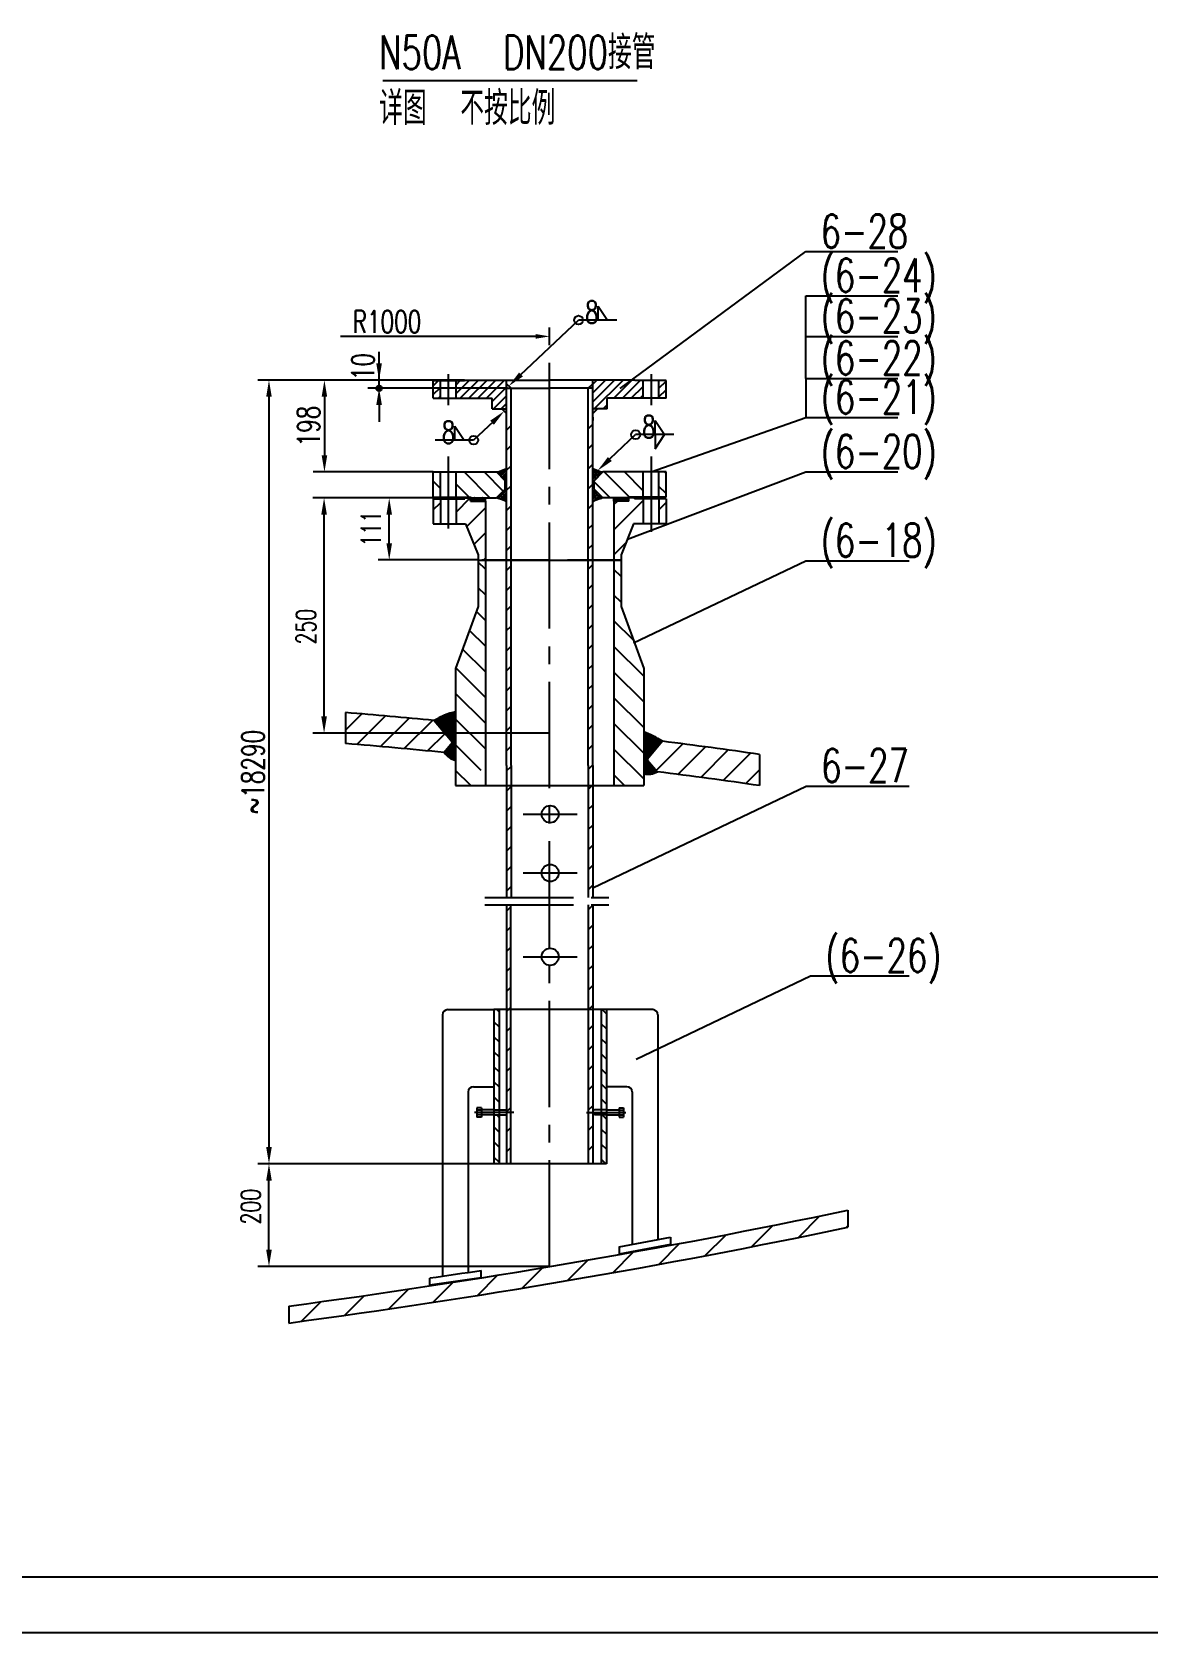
# Model space of a CAD drawing. Extents: x 14295 to 55529, y 90 to 48558.
# Drawn here: x 54337.1 to 54537.1, y 39183 to 39469.9 of the extents above; entities that cross this region are included whole.
import ezdxf

# ---------------------------------------------------------------- set-up
doc = ezdxf.new("R2010")
doc.units = 0
doc.header["$MEASUREMENT"] = 0
doc.linetypes.add('CENTER2', pattern=[28.575, 19.05, -3.175, 3.175, -3.175])
doc.linetypes.add('PHANTOM2', pattern=[31.75, 15.875, -3.175, 3.175, -3.175, 3.175, -3.175])
doc.layers.get('0').update_dxf_attribs({"linetype": 'CONTINUOUS'})
doc.layers.get('DEFPOINTS').update_dxf_attribs({"linetype": 'CONTINUOUS'})
for name, color, linetype in [('图层1', 7, 'CONTINUOUS'), ('图层2', 1, 'CONTINUOUS'), ('图层3', 2, 'CENTER2'), ('图层5', 3, 'PHANTOM2')]:
    doc.layers.add(name, color=color, linetype=linetype)
doc.styles.add('JH', font='romans.shx', dxfattribs={"width": 0.707, "bigfont": 'HZTXT.shx'})
doc.styles.add('文字', font='txt.shx', dxfattribs={"width": 0.71, "bigfont": 'hzfs.shx'})
doc.dimstyles.get("Standard").update_dxf_attribs({"dimtxt": 0.18, "dimasz": 0.18, "dimexe": 0.18, "dimexo": 0.0625, "dimgap": 0.09, "dimtad": 0, "dimtih": 1, "dimtoh": 1, "dimdec": 4, "dimzin": 0, "dimtxsty": 'STANDARD', "dimcen": 0.09, "dimazin": 3, "dimtfac": 1, "dimtdec": 4, "dimtofl": 0, "dimtmove": 0, "dimatfit": 3, "dimtolj": 1, "dimtzin": 0})
pattern_1 = [(45, (166.6698, 0), (-1.79605122, 1.79605122), [])]
pattern_2 = [(45, (172.95186, -43.92753), (-0.1796051224, 0.1796051224), []), (135, (172.95186, -43.92753), (-0.5388153673, 0.1796051224), [0.635, -0.381])]
pattern_3 = [(45, (16.2771, 0), (-0.78577241, 0.78577241), [])]

# ---------------------------------------------------------------- blocks, each defined once
blk = doc.blocks.new('*D126')
at = {"linetype": 'BYBLOCK'}
for p, q in [((54398.42, 39386.41), (54371.19, 39386.41)), ((54373.19, 39347.26), (54373.19, 39383.41)), ((54413.61, 39344.26), (54371.19, 39344.26))]:
    blk.add_line(p, q, dxfattribs=at)
for points in [[(54372.69, 39383.41), (54373.69, 39383.41), (54373.19, 39386.41)], [(54372.69, 39347.26), (54373.69, 39347.26), (54373.19, 39344.26)]]:
    blk.add_solid(points, dxfattribs=at)
at = {"layer": 'DEFPOINTS', "color": 0, "linetype": 'BYBLOCK'}
for p in [(54373.19, 39386.41), (54398.42, 39386.41), (54413.61, 39344.26)]:
    blk.add_point(p, dxfattribs=at)
at = {"color": 1, "linetype": 'BYBLOCK', "insert": (54369.94, 39363.34), "char_height": 3.5, "attachment_point": 5, "rotation": 90, "style": 'JH'}
blk.add_mtext('\\A1;250', dxfattribs=at)
blk = doc.blocks.new('*D129')
at = {"color": 1, "linetype": 'BYBLOCK'}
for p, q in [((54398.37, 39407.53), (54371.25, 39407.53)), ((54373.25, 39404.53), (54373.25, 39394.06)), ((54392.75, 39391.06), (54371.25, 39391.06))]:
    blk.add_line(p, q, dxfattribs=at)
for points in [[(54372.75, 39404.53), (54373.75, 39404.53), (54373.25, 39407.53)], [(54372.75, 39394.06), (54373.75, 39394.06), (54373.25, 39391.06)]]:
    blk.add_solid(points, dxfattribs=at)
at = {"layer": 'DEFPOINTS', "color": 0, "linetype": 'BYBLOCK'}
for p in [(54398.37, 39407.53), (54373.25, 39391.06), (54392.75, 39391.06)]:
    blk.add_point(p, dxfattribs=at)
at = {"color": 1, "linetype": 'BYBLOCK', "insert": (54370.4, 39399.29), "char_height": 4, "attachment_point": 5, "rotation": 90, "style": '文字'}
blk.add_mtext('\\A1;198', dxfattribs=at)
blk = doc.blocks.new('*D128')
at = {"color": 1, "linetype": 'BYBLOCK'}
for p, q in [((54414.64, 39407.53), (54377.59, 39407.53)), ((54379.59, 39404.53), (54379.59, 39270.1)), ((54419.9, 39267.1), (54377.59, 39267.1))]:
    blk.add_line(p, q, dxfattribs=at)
for points in [[(54379.09, 39404.53), (54380.09, 39404.53), (54379.59, 39407.53)], [(54379.09, 39270.1), (54380.09, 39270.1), (54379.59, 39267.1)]]:
    blk.add_solid(points, dxfattribs=at)
at = {"layer": 'DEFPOINTS', "color": 0, "linetype": 'BYBLOCK'}
for p in [(54414.64, 39407.53), (54379.59, 39267.1), (54419.9, 39267.1)]:
    blk.add_point(p, dxfattribs=at)
at = {"color": 1, "linetype": 'BYBLOCK', "insert": (54376.73, 39337.31), "char_height": 4, "attachment_point": 5, "rotation": 90, "style": '文字'}
blk.add_mtext('\\A1;~18290', dxfattribs=at)
blk = doc.blocks.new('*D127')
at = {"color": 1, "linetype": 'BYBLOCK'}
for p, q in [((54398.42, 39386.41), (54382.86, 39386.41)), ((54384.86, 39378.29), (54384.86, 39383.41)), ((54400.81, 39375.29), (54382.86, 39375.29))]:
    blk.add_line(p, q, dxfattribs=at)
for points in [[(54384.36, 39383.41), (54385.36, 39383.41), (54384.86, 39386.41)], [(54384.36, 39378.29), (54385.36, 39378.29), (54384.86, 39375.29)]]:
    blk.add_solid(points, dxfattribs=at)
at = {"layer": 'DEFPOINTS', "color": 0, "linetype": 'BYBLOCK'}
for p in [(54384.86, 39386.41), (54398.42, 39386.41), (54400.81, 39375.29)]:
    blk.add_point(p, dxfattribs=at)
at = {"color": 1, "linetype": 'BYBLOCK', "insert": (54381.61, 39380.9), "char_height": 3.5, "attachment_point": 5, "rotation": 90, "style": '文字'}
blk.add_mtext('\\A1;111', dxfattribs=at)
blk = doc.blocks.new('*D125')
at = {"linetype": 'BYBLOCK'}
for p, q in [((54403.63, 39267.1), (54361.31, 39267.1)), ((54363.31, 39251.69), (54363.31, 39264.1)), ((54413.71, 39248.69), (54361.31, 39248.69))]:
    blk.add_line(p, q, dxfattribs=at)
for points in [[(54362.81, 39264.1), (54363.81, 39264.1), (54363.31, 39267.1)], [(54362.81, 39251.69), (54363.81, 39251.69), (54363.31, 39248.69)]]:
    blk.add_solid(points, dxfattribs=at)
at = {"layer": 'DEFPOINTS', "color": 0, "linetype": 'BYBLOCK'}
for p in [(54363.31, 39267.1), (54403.63, 39267.1), (54413.71, 39248.69)]:
    blk.add_point(p, dxfattribs=at)
at = {"color": 1, "linetype": 'BYBLOCK', "insert": (54360.06, 39259.42), "char_height": 3.5, "attachment_point": 5, "rotation": 90, "style": 'JH'}
blk.add_mtext('\\A1;200', dxfattribs=at)

msp = doc.modelspace()

# ---------------------------------------------------------------- hatches: boundary and pattern name
at = {"layer": '图层2'}
h = msp.add_hatch(color=256, dxfattribs=at)
h.paths.add_polyline_path([(54399.321, 39406.547, 0.4142136), (54398.833, 39406.058), (54399.321, 39406.058)])
h.paths.add_polyline_path([(54398.833, 39406.058, 1), (54399.81, 39406.058)])
h.paths.add_polyline_path([(54399.321, 39406.058), (54399.81, 39406.058, 0.4142136), (54399.321, 39406.547)])
h = msp.add_hatch(dxfattribs=at)
h.set_pattern_fill('ANSI31', color=256, scale=0.35, style=0)
h.set_pattern_definition(pattern_3)
h.paths.add_polyline_path([(54410.312, 39407.434), (54409.023, 39407.434), (54409.023, 39404.272), (54410.312, 39404.272)])
h = msp.add_hatch(color=256, dxfattribs=at)
h.paths.add_polyline_path([(54422.159, 39401.54), (54422.159, 39402.363), (54421.336, 39402.363)])
h.paths.add_polyline_path([(54422.159, 39406.879), (54422.159, 39406.058), (54422.98, 39406.058)])
h = msp.add_hatch(color=256, dxfattribs=at)
h.paths.add_polyline_path([(54438.433, 39402.363), (54437.61, 39402.363), (54437.61, 39401.54)])
h.paths.add_polyline_path([(54436.789, 39406.058), (54437.61, 39406.058), (54437.61, 39406.879)])
h = msp.add_hatch(dxfattribs=at)
h.set_pattern_fill('ANSI31', color=256, scale=0.35, style=0)
h.set_pattern_definition(pattern_3)
h.paths.add_polyline_path([(54450.746, 39407.434), (54449.457, 39407.434), (54449.457, 39404.272), (54450.746, 39404.272)])
h = msp.add_hatch(dxfattribs=at)
h.set_pattern_fill('ANSI31', color=256, scale=0.8, style=0)
h.set_pattern_definition(pattern_1)
h.paths.add_polyline_path([(54437.61, 39400.413), (54436.789, 39400.413), (54436.789, 39375.288), (54437.61, 39375.288)])
h.paths.add_polyline_path([(54422.159, 39375.288), (54422.98, 39375.288), (54422.98, 39400.413), (54422.159, 39400.413)])
h = msp.add_hatch(dxfattribs=at)
h.set_pattern_fill('ANSI31', color=256, scale=0.8, angle=90, style=0)
h.set_pattern_definition([(135, (166.6698, 0), (-1.79605122, -1.79605122), [])])
h.paths.add_polyline_path([(54415.796, 39386.558), (54415.796, 39386.408), (54420.348, 39386.408), (54421.912, 39387.973), (54421.912, 39389.494), (54420.348, 39391.059), (54413.125, 39391.059), (54413.125, 39386.558)])
h.paths.add_polyline_path([(54410.312, 39391.059), (54409.023, 39391.059), (54409.023, 39386.558), (54410.312, 39386.558)])
h.paths.add_polyline_path([(54446.644, 39391.059), (54439.421, 39391.059), (54437.856, 39389.494), (54437.856, 39387.973), (54439.421, 39386.408), (54443.973, 39386.408), (54443.973, 39386.558), (54446.644, 39386.558)])
h.paths.add_polyline_path([(54449.457, 39386.99), (54450.746, 39387.6), (54450.746, 39391.059), (54449.457, 39391.059)])
h.paths.add_polyline_path([(54450.746, 39387.6), (54449.457, 39386.99), (54449.457, 39386.558), (54450.746, 39386.558)])
at = {"layer": '图层2', "ltscale": 0.8}
h = msp.add_hatch(dxfattribs=at)
h.set_pattern_fill('ANSI38', color=256, scale=0.1, style=0)
h.set_pattern_definition([(45, (166.66977, 0), (-0.224506403, 0.224506403), []), (135, (166.66977, 0), (-0.6735192091, 0.224506403), [0.79375, -0.47625])])
h.paths.add_polyline_path([(54422.159, 39391.701, -0.0676444), (54420.348, 39391.059), (54421.912, 39389.494), (54421.912, 39387.973), (54420.348, 39386.408, -0.0450578), (54422.159, 39385.721)])
h.paths.add_polyline_path([(54439.421, 39391.059, -0.0676444), (54437.61, 39391.701), (54437.61, 39385.721, -0.0450578), (54439.421, 39386.408), (54437.856, 39387.973), (54437.856, 39389.494)])
at = {"layer": '图层2'}
h = msp.add_hatch(dxfattribs=at)
h.set_pattern_fill('ANSI38', color=256, scale=0.08, style=0)
h.set_pattern_definition(pattern_2)
h.paths.add_polyline_path([(54415.69, 39386.408), (54415.69, 39385.827), (54418.365, 39385.827), (54418.365, 39386.408)])
h = msp.add_hatch(dxfattribs=at)
h.set_pattern_fill('ANSI38', color=256, scale=0.08, style=0)
h.set_pattern_definition(pattern_2)
h.paths.add_polyline_path([(54441.403, 39386.408), (54441.403, 39385.827), (54444.079, 39385.827), (54444.079, 39386.408)])
h = msp.add_hatch(dxfattribs=at)
h.set_pattern_fill('ANSI31', color=256, scale=0.8, style=0)
h.set_pattern_definition(pattern_1)
h.paths.add_polyline_path([(54436.789, 39338.455), (54436.789, 39334.885), (54437.61, 39334.885), (54437.61, 39338.455), (54437.61, 39375.288), (54436.789, 39375.288)])
h.paths.add_polyline_path([(54422.98, 39375.288), (54422.159, 39375.288), (54422.159, 39338.455), (54422.159, 39334.885), (54422.98, 39334.885), (54422.98, 39338.455)])
h = msp.add_hatch(dxfattribs=at)
h.set_pattern_fill('ANSI37', color=256, scale=0.08, style=0)
h.set_pattern_definition([(45, (11036.2948, 7686.47545), (-0.1796051224, 0.1796051224), []), (135, (11036.2948, 7686.47545), (-0.1796051224, -0.1796051224), [])])
h.paths.add_polyline_path([(54412.4, 39342.707), (54412.4, 39342.501), (54410.968, 39340.793, 0.171979), (54413.033, 39339.375), (54413.033, 39348.067, 0.093098), (54409.196, 39346.526)])
h = msp.add_hatch(dxfattribs=at)
h.set_pattern_fill('ANSI31', color=256, scale=0.8, style=0)
h.set_pattern_definition(pattern_1)
h.paths.add_polyline_path([(54422.159, 39294.716), (54422.88, 39294.716), (54422.88, 39313.517), (54422.159, 39313.517)])
h.paths.add_polyline_path([(54436.789, 39294.716), (54437.61, 39294.716), (54437.61, 39313.517), (54436.789, 39313.517)])
h.paths.add_polyline_path([(54437.61, 39334.885), (54436.789, 39334.885), (54436.789, 39314.787), (54437.61, 39314.787)])
h.paths.add_polyline_path([(54422.159, 39314.787), (54422.98, 39314.787), (54422.98, 39334.885), (54422.159, 39334.885)])
h = msp.add_hatch(dxfattribs=at)
h.set_pattern_fill('ANSI31', color=256, scale=0.6, angle=90, style=0)
h.set_pattern_definition([(135, (21875.8244, 15694.7685), (-1.34703842, -1.34703842), [])])
h.paths.add_polyline_path([(54420.824, 39294.716), (54419.903, 39294.716), (54419.903, 39276.765), (54420.824, 39276.765)])
h.paths.add_polyline_path([(54420.824, 39275.844), (54419.903, 39275.844), (54419.903, 39267.098), (54420.824, 39267.098)])
h.paths.add_polyline_path([(54440.064, 39294.716), (54439.144, 39294.716), (54439.144, 39276.765), (54440.064, 39276.765)])
h.paths.add_polyline_path([(54439.144, 39267.098), (54440.064, 39267.098), (54440.064, 39275.844), (54439.144, 39275.844)])
h = msp.add_hatch(dxfattribs=at)
h.set_pattern_fill('ANSI31', color=256, scale=0.8, style=0)
h.set_pattern_definition(pattern_1)
h.paths.add_polyline_path([(54422.159, 39267.098), (54422.88, 39267.098), (54422.88, 39276.304), (54422.159, 39276.304)])
h.paths.add_polyline_path([(54422.159, 39276.304), (54422.88, 39276.304), (54422.88, 39294.716), (54422.159, 39294.716)])
h.paths.add_polyline_path([(54437.61, 39294.716), (54436.789, 39294.716), (54436.789, 39276.304), (54437.61, 39276.304)])
h.paths.add_polyline_path([(54437.61, 39276.304), (54436.789, 39276.304), (54436.789, 39267.098), (54437.61, 39267.098)])
h = msp.add_hatch(dxfattribs=at)
h.set_pattern_fill('ANSI31', color=256, scale=1.5, style=0)
h.set_pattern_definition([(45, (173.0515, -7.843), (-3.36759605, 3.36759605), [])])
h.paths.add_polyline_path([(54383.152, 39241.595), (54383.152, 39238.568, 0.0183902), (54483.302, 39255.716), (54483.302, 39258.782, -0.0032081), (54465.964, 39255.26), (54465.964, 39255.259), (54465.87, 39255.241, -0.015205)])

# ---------------------------------------------------------------- linework, layer by layer
at = {"color": 1, "linetype": 'BYBLOCK'}
for p, q in [((54423.674, 39407.526), (54435.066, 39418.275)), ((54427.384, 39415.36), (54392.426, 39415.36)), ((54399.321, 39406.058), (54399.321, 39412.617)), ((54414.643, 39407.53), (54394.974, 39407.53)), ((54422.159, 39406.058), (54397.321, 39406.058)), ((54399.321, 39403.058), (54399.321, 39400.058)), ((54420.643, 39400.894), (54416.262, 39396.761)), ((54439.598, 39392.376), (54445.294, 39397.75))]:
    msp.add_line(p, q, dxfattribs=at)
for points in [[(54427.384, 39415.776), (54427.384, 39414.943), (54429.884, 39415.36)], [(54398.821, 39410.53), (54399.821, 39410.53), (54399.321, 39407.53)], [(54425.094, 39408.164), (54424.408, 39408.891), (54422.569, 39406.469)], [(54398.821, 39403.058), (54399.821, 39403.058), (54399.321, 39406.058)], [(54419.222, 39400.256), (54419.908, 39399.529), (54421.747, 39401.951)], [(54441.019, 39393.014), (54440.332, 39393.741), (54438.493, 39391.318)]]:
    msp.add_solid(points, dxfattribs=at)
at = {"layer": 'DEFPOINTS', "color": 0, "linetype": 'BYBLOCK'}
for p in [(54396.974, 39407.53), (54420.263, 39407.53), (54439.506, 39407.53), (54422.159, 39400.413), (54437.61, 39400.413)]:
    msp.add_point(p, dxfattribs=at)
at = {"layer": '图层1'}
for p, q in [((54414.643, 39407.53), (54429.884, 39407.53)), ((54414.643, 39407.53), (54414.643, 39407.434)), ((54422.159, 39338.455), (54422.159, 39407.53)), ((54445.126, 39407.53), (54429.884, 39407.53)), ((54437.61, 39338.455), (54437.61, 39407.53)), ((54445.126, 39407.53), (54445.126, 39407.434)), ((54409.023, 39407.434), (54414.643, 39407.434)), ((54409.023, 39404.272), (54409.023, 39407.434)), ((54410.312, 39404.272), (54410.312, 39407.434)), ((54413.125, 39404.272), (54413.125, 39407.434)), ((54422.98, 39406.058), (54422.159, 39406.879)), ((54422.159, 39406.058), (54429.884, 39406.058)), ((54422.98, 39338.455), (54422.98, 39406.058)), ((54437.61, 39406.058), (54429.884, 39406.058)), ((54436.789, 39406.058), (54437.61, 39406.879)), ((54436.789, 39338.455), (54436.789, 39406.058)), ((54450.746, 39407.434), (54445.126, 39407.434)), ((54446.644, 39404.272), (54446.644, 39407.434)), ((54449.457, 39404.272), (54449.457, 39407.434)), ((54450.746, 39404.272), (54450.746, 39407.434)), ((54409.023, 39404.272), (54419.507, 39404.272)), ((54419.576, 39402.363), (54419.576, 39404.204)), ((54419.576, 39402.363), (54422.159, 39402.363)), ((54422.159, 39401.54), (54421.336, 39402.363)), ((54440.193, 39402.363), (54437.61, 39402.363)), ((54437.61, 39401.54), (54438.433, 39402.363)), ((54440.193, 39402.363), (54440.193, 39404.204)), ((54450.746, 39404.272), (54440.261, 39404.272)), ((54437.61, 39400.896), (54437.61, 39400.296)), ((54437.61, 39338.455), (54437.61, 39400.413)), ((54409.023, 39391.059), (54420.348, 39391.059)), ((54409.023, 39386.558), (54409.023, 39391.059)), ((54410.312, 39386.558), (54410.312, 39391.059)), ((54413.125, 39386.558), (54413.125, 39391.059)), ((54421.912, 39389.494), (54420.348, 39391.059)), ((54437.856, 39389.494), (54439.421, 39391.059)), ((54450.746, 39391.059), (54439.421, 39391.059)), ((54446.644, 39386.558), (54446.644, 39391.059)), ((54449.457, 39386.558), (54449.457, 39391.059)), ((54450.746, 39386.558), (54450.746, 39391.059)), ((54421.912, 39387.973), (54420.348, 39386.408)), ((54421.912, 39387.973), (54421.912, 39389.494)), ((54437.856, 39387.973), (54437.856, 39389.494)), ((54437.856, 39387.973), (54439.421, 39386.408)), ((54409.023, 39386.558), (54415.796, 39386.558)), ((54409.023, 39386.258), (54409.023, 39381.758)), ((54409.023, 39386.258), (54414.695, 39386.258)), ((54410.312, 39386.258), (54410.312, 39381.758)), ((54413.125, 39386.258), (54413.125, 39381.758)), ((54414.695, 39386.408), (54420.348, 39386.408)), ((54414.695, 39386.408), (54414.695, 39386.258)), ((54414.695, 39386.408), (54420.348, 39386.408)), ((54415.69, 39385.827), (54415.69, 39386.408)), ((54415.69, 39385.827), (54418.365, 39385.827)), ((54415.796, 39386.558), (54415.796, 39386.408)), ((54418.365, 39385.827), (54418.365, 39386.408)), ((54418.365, 39385.827), (54418.365, 39334.885)), ((54445.073, 39386.408), (54439.421, 39386.408)), ((54445.073, 39386.408), (54439.421, 39386.408)), ((54441.403, 39385.827), (54441.403, 39386.408)), ((54441.403, 39386.408), (54441.403, 39334.885)), ((54444.079, 39385.827), (54441.403, 39385.827)), ((54443.973, 39386.558), (54443.973, 39386.408)), ((54450.746, 39386.558), (54443.973, 39386.558)), ((54444.079, 39385.827), (54444.079, 39386.408)), ((54445.073, 39386.408), (54445.073, 39386.258)), ((54450.746, 39386.258), (54445.073, 39386.258)), ((54446.644, 39386.258), (54446.644, 39381.758)), ((54449.457, 39386.258), (54449.457, 39381.758)), ((54450.746, 39386.258), (54450.746, 39381.758)), ((54409.023, 39381.758), (54414.836, 39381.758)), ((54414.836, 39381.758), (54417.086, 39376.226)), ((54444.933, 39381.758), (54442.682, 39376.226)), ((54450.746, 39381.758), (54444.933, 39381.758)), ((54417.086, 39376.226), (54417.086, 39375.288)), ((54442.682, 39376.226), (54442.682, 39376.226)), ((54442.682, 39376.226), (54442.682, 39375.288)), ((54417.085, 39375.288), (54426.684, 39375.288)), ((54417.085, 39375.288), (54417.085, 39366.968)), ((54417.086, 39375.288), (54442.682, 39375.288)), ((54429.884, 39375.288), (54417.725, 39375.288)), ((54426.684, 39375.288), (54417.725, 39375.288)), ((54417.725, 39375.288), (54426.684, 39375.288)), ((54429.884, 39375.288), (54442.043, 39375.288)), ((54442.043, 39375.288), (54433.084, 39375.288)), ((54433.084, 39375.288), (54442.043, 39375.288)), ((54442.683, 39375.288), (54433.084, 39375.288)), ((54442.683, 39375.288), (54442.683, 39366.968)), ((54417.085, 39366.968), (54413.033, 39355.833)), ((54442.683, 39366.968), (54446.736, 39355.833)), ((54413.033, 39355.833), (54413.033, 39334.885)), ((54446.736, 39355.833), (54446.736, 39334.885)), ((54409.196, 39346.526), (54412.4, 39342.707)), ((54412.4, 39342.501), (54410.968, 39340.793)), ((54450.117, 39342.796), (54447.451, 39339.619)), ((54447.451, 39339.619), (54447.451, 39339.412)), ((54447.451, 39339.412), (54449.191, 39337.339)), ((54422.159, 39338.455), (54422.159, 39314.787)), ((54422.98, 39338.455), (54422.98, 39314.787)), ((54436.789, 39338.455), (54436.789, 39314.787)), ((54437.61, 39338.455), (54437.61, 39314.787)), ((54413.033, 39334.885), (54446.736, 39334.885)), ((54422.159, 39313.517), (54422.159, 39267.098)), ((54422.88, 39313.517), (54422.88, 39267.098)), ((54436.789, 39313.517), (54436.789, 39267.098)), ((54437.61, 39313.517), (54437.61, 39267.098)), ((54410.697, 39293.796), (54410.697, 39246.963)), ((54411.618, 39294.716), (54419.903, 39294.716)), ((54419.903, 39294.716), (54419.903, 39267.098)), ((54440.064, 39294.716), (54419.903, 39294.716)), ((54420.824, 39294.716), (54420.824, 39267.098)), ((54439.144, 39294.716), (54439.144, 39267.098)), ((54440.064, 39294.716), (54440.064, 39267.098)), ((54448.35, 39294.716), (54440.064, 39294.716)), ((54449.27, 39293.796), (54449.27, 39253.494)), ((54415.3, 39279.987), (54415.3, 39247.644)), ((54416.221, 39280.907), (54419.903, 39280.907)), ((54443.747, 39280.907), (54440.064, 39280.907)), ((54444.667, 39279.987), (54444.667, 39252.616)), ((54417.648, 39277.133), (54416.865, 39277.133)), ((54416.865, 39277.133), (54416.865, 39275.476)), ((54417.648, 39276.719), (54416.865, 39276.719)), ((54417.648, 39275.89), (54416.865, 39275.89)), ((54417.648, 39277.133), (54417.648, 39275.476)), ((54419.903, 39276.765), (54417.648, 39276.765)), ((54419.903, 39276.765), (54417.648, 39276.765)), ((54419.903, 39275.844), (54417.648, 39275.844)), ((54419.903, 39276.765), (54422.021, 39276.765)), ((54419.903, 39275.844), (54422.021, 39275.844)), ((54422.021, 39276.765), (54422.159, 39276.627)), ((54422.021, 39275.844), (54422.159, 39275.982)), ((54437.947, 39276.765), (54437.809, 39276.627)), ((54437.947, 39275.844), (54437.809, 39275.982)), ((54440.064, 39276.765), (54437.947, 39276.765)), ((54440.064, 39275.844), (54437.947, 39275.844)), ((54440.064, 39276.765), (54442.32, 39276.765)), ((54440.064, 39276.765), (54442.32, 39276.765)), ((54440.064, 39275.844), (54442.32, 39275.844)), ((54442.32, 39277.133), (54443.102, 39277.133)), ((54442.32, 39277.133), (54442.32, 39275.476)), ((54442.32, 39276.719), (54443.102, 39276.719)), ((54442.32, 39275.89), (54443.102, 39275.89)), ((54443.102, 39277.133), (54443.102, 39275.476)), ((54417.648, 39275.476), (54416.865, 39275.476)), ((54442.32, 39275.476), (54443.102, 39275.476)), ((54440.064, 39267.098), (54419.903, 39267.098)), ((54442.366, 39252.187), (54451.572, 39253.943)), ((54451.572, 39252.63), (54442.366, 39250.876)), ((54451.572, 39253.943), (54451.572, 39252.63)), ((54442.366, 39252.187), (54442.366, 39250.876)), ((54417.602, 39246.69), (54417.602, 39247.994)), ((54417.602, 39246.69), (54408.396, 39245.33)), ((54408.396, 39245.33), (54408.396, 39246.632)), ((54723.983, 39193.024), (53707.983, 39193.024))]:
    msp.add_line(p, q, dxfattribs=at)
for centre in [(54429.984, 39329.746), (54429.984, 39319.212), (54429.984, 39304.186)]:
    msp.add_circle(centre, 1.543, dxfattribs=at)
for centre, radius, start, end in [((54419.507, 39404.204), 0.0686, 0, 90), ((54440.261, 39404.204), 0.0686, 90.00195, 179.99529), ((54418.892, 39398.042), 7.134, 281.77567, 297.25504), ((54440.877, 39398.042), 7.134, 242.74496, 258.22433), ((54417.446, 39376.036), 10.77, 64.05263, 74.37214), ((54442.322, 39376.036), 10.77, 105.62786, 115.94737), ((54318.775, 38423.816), 927.13, 84.403198, 85.388025), ((54415.217, 39337.083), 11.199, 101.24711, 122.52227), ((54439.345, 39325.851), 20.079, 57.55649, 68.40311), ((54318.775, 38423.816), 921.6, 84.258807, 85.360292), ((54334.739, 38422.874), 927.13, 81.76605, 82.851172), ((54414.001, 39342.997), 3.749, 216.00232, 255.03518), ((54447.492, 39340.275), 3.392, 257.12349, 300.06144), ((54334.739, 38422.874), 921.6, 81.7163, 82.866104), ((54411.618, 39293.796), 0.921, 90, 180), ((54448.35, 39293.796), 0.921, 0, 90), ((54416.221, 39279.987), 0.921, 90, 180), ((54443.747, 39279.987), 0.921, 0, 90), ((54200.189, 40608.14), 1378.739, 277.625844, 281.849536), ((54200.189, 40608.14), 1381.739, 277.609189, 281.823437), ((54291.918, 40065.634), 827.243, 278.094275, 278.738831)]:
    msp.add_arc(centre, radius, start, end, dxfattribs=at)
at = {"layer": '图层2'}
for p, q in [((54400.021, 39461.233), (54445.559, 39461.233)), ((54442.51, 39406.037), (54475.767, 39430.541)), ((54475.767, 39430.541), (54492.297, 39430.541)), ((54475.767, 39422.648), (54492.297, 39422.648)), ((54475.767, 39407.821), (54475.767, 39422.648)), ((54438.584, 39418.275), (54438.584, 39420.791)), ((54438.584, 39420.791), (54440.255, 39418.275)), ((54441.94, 39418.275), (54435.066, 39418.275)), ((54475.767, 39415.364), (54492.297, 39415.364)), ((54413.125, 39405.117), (54415.537, 39407.53)), ((54413.851, 39404.272), (54417.109, 39407.53)), ((54415.423, 39404.272), (54418.68, 39407.53)), ((54416.995, 39404.272), (54420.252, 39407.53)), ((54437.61, 39406.793), (54438.346, 39407.53)), ((54437.61, 39405.222), (54439.918, 39407.53)), ((54437.61, 39403.65), (54441.489, 39407.53)), ((54437.894, 39402.363), (54443.061, 39407.53)), ((54441.375, 39404.272), (54444.632, 39407.53)), ((54475.767, 39407.821), (54475.767, 39400.837)), ((54475.767, 39407.821), (54492.297, 39407.821)), ((54413.125, 39406.689), (54413.87, 39407.434)), ((54418.566, 39404.272), (54421.727, 39407.434)), ((54419.576, 39403.711), (54422.263, 39406.398)), ((54419.8, 39402.363), (54422.159, 39404.722)), ((54442.946, 39404.272), (54446.108, 39407.434)), ((54444.518, 39404.272), (54446.644, 39406.398)), ((54446.09, 39404.272), (54446.644, 39404.827)), ((54421.175, 39402.363), (54422.159, 39403.347)), ((54439.465, 39402.363), (54440.193, 39403.09)), ((54412.906, 39396.761), (54412.906, 39399.277)), ((54412.906, 39399.277), (54414.577, 39396.761)), ((54448.05, 39391.059), (54475.767, 39400.837)), ((54448.813, 39400.266), (54450.483, 39397.75)), ((54448.813, 39397.75), (54448.813, 39400.266)), ((54475.767, 39400.837), (54492.297, 39400.837)), ((54416.262, 39396.761), (54409.367, 39396.761)), ((54452.168, 39397.75), (54445.294, 39397.75)), ((54448.813, 39395.234), (54450.483, 39397.75)), ((54448.813, 39397.75), (54448.813, 39395.234)), ((54443.808, 39378.992), (54475.767, 39391.075)), ((54475.767, 39391.075), (54492.297, 39391.075)), ((54409.023, 39384.261), (54410.312, 39385.55)), ((54413.125, 39383.873), (54415.66, 39386.408)), ((54415.028, 39381.286), (54418.365, 39384.623)), ((54441.403, 39380.721), (54446.644, 39385.961)), ((54441.403, 39385.211), (54442.019, 39385.827)), ((54449.457, 39384.284), (54450.746, 39385.573)), ((54416.326, 39378.094), (54418.365, 39380.133)), ((54441.403, 39376.23), (54443.563, 39378.39)), ((54418.365, 39373.64), (54417.085, 39374.92)), ((54418.01, 39375.288), (54418.365, 39375.643)), ((54442.683, 39372.311), (54441.403, 39373.591)), ((54444.888, 39360.453), (54475.767, 39375.166)), ((54475.767, 39375.166), (54494.341, 39375.166)), ((54418.365, 39369.042), (54417.085, 39370.322)), ((54442.683, 39367.714), (54441.403, 39368.994)), ((54418.365, 39364.444), (54416.753, 39366.056)), ((54418.365, 39359.846), (54415.526, 39362.685)), ((54444.888, 39360.911), (54441.403, 39364.396)), ((54418.365, 39355.248), (54414.299, 39359.314)), ((54446.736, 39354.465), (54441.403, 39359.798)), ((54418.365, 39350.65), (54413.072, 39355.943)), ((54446.736, 39349.867), (54441.403, 39355.2)), ((54418.365, 39346.053), (54413.033, 39351.385)), ((54446.736, 39345.269), (54441.403, 39350.602)), ((54393.323, 39344.788), (54396.239, 39347.704)), ((54395.362, 39342.229), (54400.473, 39347.339)), ((54399.597, 39341.866), (54404.688, 39346.957)), ((54403.814, 39341.485), (54408.886, 39346.556)), ((54418.365, 39341.455), (54413.033, 39346.787)), ((54446.736, 39340.671), (54441.403, 39346.004)), ((54449.385, 39341.924), (54446.824, 39344.485)), ((54408.013, 39341.086), (54411.138, 39344.211)), ((54417.63, 39337.592), (54413.033, 39342.19)), ((54449.221, 39341.728), (54446.736, 39344.214)), ((54446.736, 39343.35), (54447.559, 39344.173)), ((54446.736, 39342.991), (54447.806, 39344.06)), ((54446.736, 39342.631), (54448.05, 39343.945)), ((54449.057, 39341.533), (54446.736, 39343.855)), ((54446.736, 39342.272), (54448.291, 39343.827)), ((54446.736, 39341.913), (54448.529, 39343.706)), ((54446.736, 39341.554), (54448.765, 39343.583)), ((54448.894, 39341.338), (54446.736, 39343.495)), ((54446.736, 39341.195), (54448.999, 39343.457)), ((54446.736, 39340.835), (54449.229, 39343.329)), ((54446.736, 39340.476), (54449.457, 39343.198)), ((54448.73, 39341.142), (54446.736, 39343.136)), ((54446.736, 39340.117), (54449.683, 39343.064)), ((54446.736, 39339.758), (54449.906, 39342.928)), ((54448.566, 39340.947), (54446.736, 39342.777)), ((54446.736, 39339.399), (54450.032, 39342.695)), ((54448.402, 39340.752), (54446.736, 39342.418)), ((54448.238, 39340.557), (54446.736, 39342.059)), ((54448.074, 39340.361), (54446.736, 39341.699)), ((54449.549, 39342.119), (54447.444, 39344.224)), ((54449.713, 39342.314), (54448.113, 39343.915)), ((54449.877, 39342.51), (54448.847, 39343.539)), ((54448.994, 39337.574), (54453.753, 39342.333)), ((54450.041, 39342.705), (54449.679, 39343.066)), ((54452.887, 39336.869), (54457.816, 39341.798)), ((54446.736, 39336.073), (54441.403, 39341.406)), ((54447.91, 39340.166), (54446.736, 39341.34)), ((54447.746, 39339.971), (54446.736, 39340.981)), ((54447.582, 39339.775), (54446.736, 39340.622)), ((54446.736, 39339.039), (54448.159, 39340.462)), ((54447.451, 39339.547), (54446.736, 39340.263)), ((54448.621, 39338.019), (54446.736, 39339.903)), ((54449.029, 39337.251), (54446.736, 39339.544)), ((54446.736, 39338.68), (54447.459, 39339.403)), ((54446.736, 39338.321), (54447.623, 39339.208)), ((54448.783, 39337.138), (54446.736, 39339.185)), ((54446.736, 39337.962), (54447.787, 39339.012)), ((54448.519, 39337.042), (54446.736, 39338.826)), ((54446.736, 39337.603), (54447.951, 39338.817)), ((54456.951, 39336.335), (54461.863, 39341.247)), ((54460.998, 39335.784), (54465.893, 39340.68)), ((54415.739, 39334.885), (54413.033, 39337.592)), ((54443.327, 39334.885), (54441.403, 39336.808)), ((54446.736, 39337.243), (54448.114, 39338.622)), ((54448.237, 39336.966), (54446.736, 39338.466)), ((54447.932, 39336.912), (54446.736, 39338.107)), ((54447.599, 39336.885), (54446.736, 39337.748)), ((54446.805, 39336.953), (54448.278, 39338.427)), ((54447.115, 39336.904), (54448.442, 39338.231)), ((54447.454, 39336.883), (54448.606, 39338.036)), ((54447.829, 39336.9), (54448.77, 39337.841)), ((54448.26, 39336.971), (54448.934, 39337.645)), ((54448.789, 39337.141), (54449.098, 39337.45)), ((54465.029, 39335.217), (54467.518, 39337.706)), ((54437.61, 39316.559), (54475.867, 39334.788)), ((54475.867, 39334.788), (54494.341, 39334.788)), ((54445.418, 39285.866), (54476.622, 39300.759)), ((54476.622, 39300.759), (54494.341, 39300.759)), ((54733.983, 39183.024), (53682.983, 39183.024))]:
    msp.add_line(p, q, dxfattribs=at)
for centre, radius in [((54435.066, 39418.275), 0.796), ((54399.321, 39406.058), 0.488), ((54416.262, 39396.761), 0.796), ((54445.294, 39397.75), 0.796)]:
    msp.add_circle(centre, radius, dxfattribs=at)
at = {"layer": '图层3'}
for p, q in [((54429.884, 39248.686), (54429.884, 39418.54)), ((54411.718, 39408.597), (54411.718, 39403.01)), ((54448.05, 39408.597), (54448.05, 39403.01)), ((54411.718, 39393.808), (54411.718, 39380.951)), ((54448.05, 39393.808), (54448.05, 39380.35)), ((54425.167, 39329.746), (54434.8, 39329.746)), ((54425.167, 39319.212), (54434.8, 39319.212)), ((54425.167, 39304.186), (54434.8, 39304.186)), ((54423.474, 39276.304), (54416.45, 39276.304)), ((54436.494, 39276.304), (54443.517, 39276.304))]:
    msp.add_line(p, q, dxfattribs=at)
at = {"layer": '图层5'}
for p, q in [((54393.323, 39347.944), (54393.323, 39342.396)), ((54467.518, 39340.446), (54467.518, 39334.858)), ((54418.291, 39314.787), (54441.677, 39314.787)), ((54418.291, 39313.517), (54441.677, 39313.517)), ((54483.302, 39258.782), (54483.302, 39255.716)), ((54383.152, 39241.595), (54383.152, 39238.568))]:
    msp.add_line(p, q, dxfattribs=at)

# ---------------------------------------------------------------- texts
at = {"color": 1, "linetype": 'BYBLOCK', "char_height": 4, "attachment_point": 5, "style": '文字'}
for s, insert in [('R1000', (54400.743, 39417.985)), ('8', (54437.443, 39419.698)), ('8', (54411.764, 39398.183)), ('8', (54447.671, 39399.173))]:
    msp.add_mtext(s, dxfattribs=dict(at, insert=insert))
at = {"color": 1, "linetype": 'BYBLOCK', "insert": (54396.426, 39409.946), "char_height": 4, "attachment_point": 5, "rotation": 90, "style": '文字'}
msp.add_mtext('10', dxfattribs=at)
at = {"layer": '图层2', "char_height": 6, "attachment_point": 1, "style": '文字'}
for s, insert, width in [('N50A  DN200接管详图', (54399.338, 39469.243), 53.41653), ('不按比例', (54413.871, 39459.251), 34.80158), ('6-28', (54478.45, 39437.203), 18.6197), ('(6-24)', (54478.45, 39429.31), 18.6197), ('(6-23)', (54478.45, 39422.026), 18.6197), ('(6-22)', (54478.45, 39414.483), 18.6197), ('(6-21)', (54478.45, 39407.499), 18.6197), ('(6-20)', (54478.45, 39397.737), 18.6197), ('(6-18)', (54478.45, 39381.828), 18.6197), ('6-27', (54478.55, 39341.449), 18.6197), ('(6-26)', (54479.305, 39307.42), 18.6197)]:
    msp.add_mtext(s, dxfattribs=dict(at, insert=insert, width=width))

# ---------------------------------------------------------------- dimensions: what is measured, and where the dimension line sits
at = {"layer": '图层2'}
dim = msp.add_linear_dim(base=(54379.588, 39267.098), p1=(54414.643, 39407.53), p2=(54419.903, 39267.098), angle=90, text='~18290', dimstyle='STANDARD', override={"dimtxt": 4, "dimasz": 3, "dimexe": 2, "dimexo": 0, "dimgap": 1, "dimtih": 0, "dimtoh": 0, "dimdec": 1, "dimzin": 12, "dimtxsty": '文字', "dimclrd": 1, "dimclre": 1, "dimclrt": 1, "dimtdec": 1, "dimtvp": 0.714286, "dimtzin": 12}, dxfattribs=at)
dim.commit()
dim.dimension.update_dxf_attribs({"geometry": '*D128', "text_midpoint": (54376.731, 39337.314)})
dim = msp.add_linear_dim(base=(54389.531, 39391.059), p1=(54414.643, 39407.53), p2=(54409.023, 39391.059), angle=90, text='198', dimstyle='STANDARD', override={"dimtxt": 4, "dimasz": 3, "dimexe": 2, "dimexo": 0, "dimgap": 1, "dimtih": 0, "dimtoh": 0, "dimdec": 1, "dimzin": 12, "dimtxsty": '文字', "dimclrd": 1, "dimclre": 1, "dimclrt": 1, "dimtdec": 1, "dimtvp": 0.714286, "dimtzin": 12}, dxfattribs=at)
dim.commit()
dim.dimension.update_dxf_attribs({"geometry": '*D129', "text_midpoint": (54386.674, 39399.294), "insert": (16.277, 0)})
for base, p1, p2, text, override, picture, middle in [((54389.471, 39386.408), (54429.884, 39344.264), (54414.695, 39386.408), '250', {"dimtxt": 3.5, "dimasz": 3, "dimexe": 2, "dimexo": 0, "dimgap": 1.5, "dimtad": 1, "dimtih": 0, "dimtoh": 0, "dimdec": 1, "dimzin": 12, "dimtxsty": 'JH', "dimcen": 0, "dimclrd": 256, "dimclre": 256, "dimclrt": 1, "dimtfac": 0.571429, "dimtdec": 1, "dimtvp": 0.714286, "dimtzin": 12}, '*D126', (54389.471, 39363.335)), ((54401.138, 39386.408), (54417.085, 39375.288), (54414.695, 39386.408), '111', {"dimtxt": 3.5, "dimasz": 3, "dimexe": 2, "dimexo": 0, "dimgap": 1.5, "dimtad": 1, "dimtih": 0, "dimtoh": 0, "dimdec": 1, "dimzin": 12, "dimtxsty": '文字', "dimcen": 0, "dimclrd": 1, "dimclre": 1, "dimclrt": 1, "dimtfac": 0.571429, "dimtdec": 1, "dimtvp": 0.714286, "dimtzin": 12}, '*D127', (54401.138, 39380.901)), ((54379.588, 39267.098), (54429.984, 39248.686), (54419.903, 39267.098), '200', {"dimtxt": 3.5, "dimasz": 3, "dimexe": 2, "dimexo": 0, "dimgap": 1.5, "dimtad": 1, "dimtih": 0, "dimtoh": 0, "dimdec": 1, "dimzin": 12, "dimtxsty": 'JH', "dimcen": 0, "dimclrd": 256, "dimclre": 256, "dimclrt": 1, "dimtfac": 0.571429, "dimtdec": 1, "dimtvp": 0.714286, "dimtzin": 12}, '*D125', (54379.588, 39259.417))]:
    dim = msp.add_linear_dim(base=base, p1=p1, p2=p2, angle=90, text=text, dimstyle='STANDARD', override=override, dxfattribs=at)
    dim.commit()
    dim.dimension.update_dxf_attribs({"geometry": picture, "text_midpoint": middle, "dimtype": 160, "insert": (16.277, 0)})

doc.saveas('drawing.dxf')
